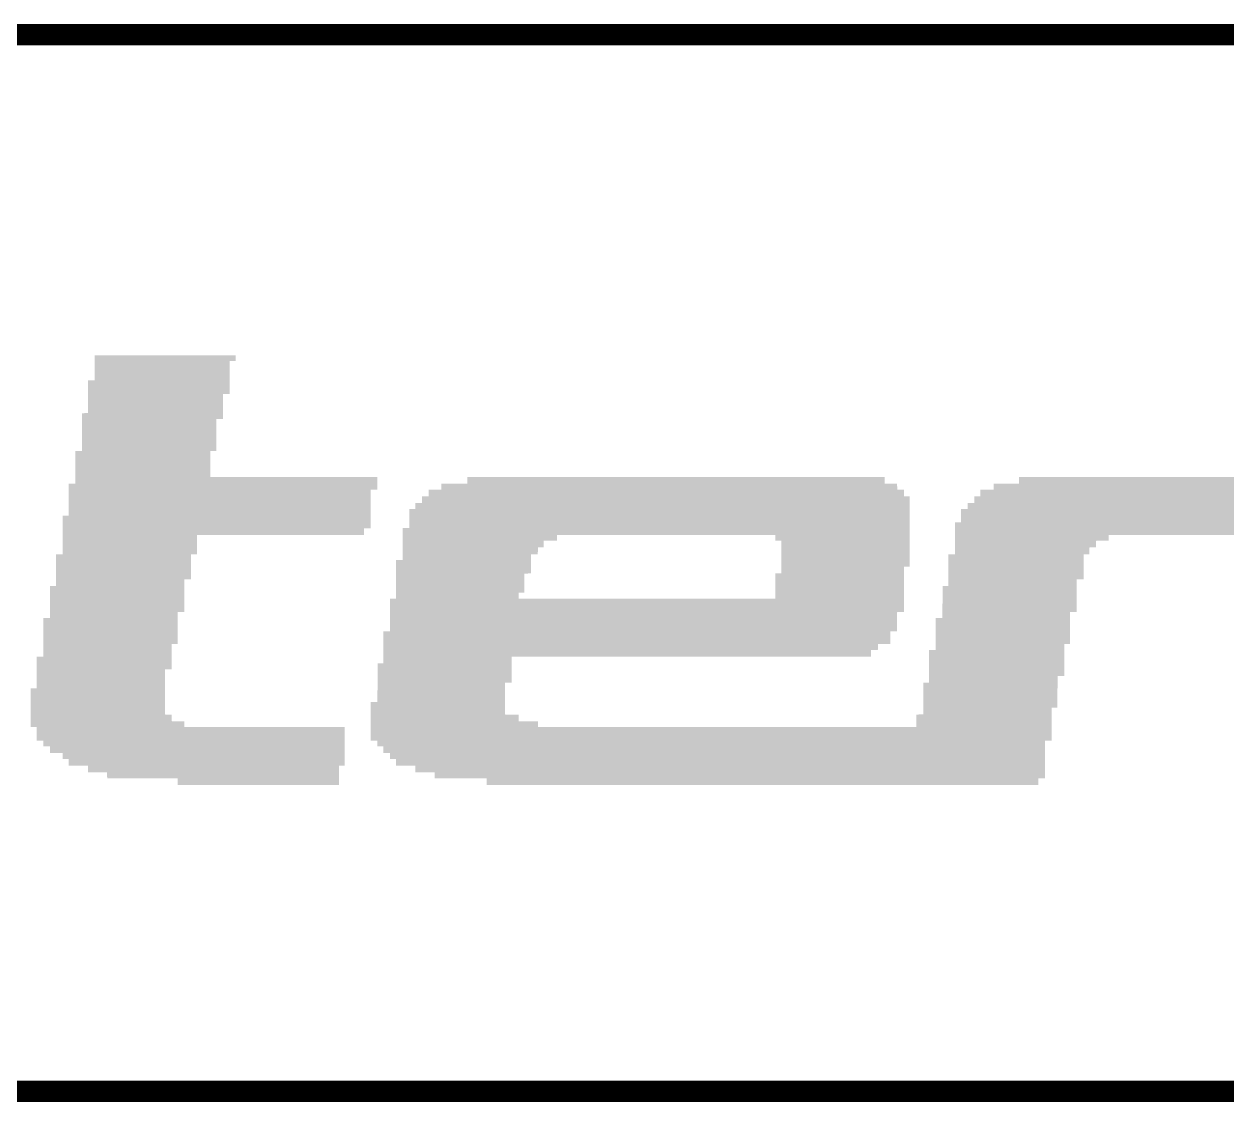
# Model space of a CAD drawing. Extents: x -0.1 to 19.1, y -0.1 to 48.8.
# Drawn here: x 2.487 to 3.92, y 47.487 to 48.772 of the extents above; entities that cross this region are included whole.
import ezdxf

# ---------------------------------------------------------------- set-up
doc = ezdxf.new("R2010")
doc.units = 0
doc.layers.add('07_ASSY1_GBR', color=7, linetype='CONTINUOUS')

msp = doc.modelspace()

# ---------------------------------------------------------------- linework, layer by layer
at = {"layer": '07_ASSY1_GBR', "const_width": 0.02518}
msp.add_lwpolyline([(6.071, 48.759), (0, 48.759), (0, 47.5), (6.071, 47.5)], dxfattribs=at)
at = {"layer": '07_ASSY1_GBR'}
for points in [[(2.571014, 48.370054), (2.571018, 48.376928), (2.73898, 48.370054), (2.739, 48.376928)], [(2.571018, 48.376928), (2.57102, 48.376946), (2.739, 48.376928), (2.738982, 48.376946)], [(2.57102, 48.376946), (2.571054, 48.37698), (2.738982, 48.376946), (2.738946, 48.37698)], [(2.571054, 48.37698), (2.571074, 48.377), (2.738946, 48.37698), (2.571074, 48.377)], [(2.571, 48.347148), (2.571014, 48.369852), (2.731988, 48.347148), (2.732, 48.369852)], [(2.571014, 48.37), (2.571014, 48.370054), (2.738926, 48.37), (2.73898, 48.370054)], [(2.571014, 48.36998), (2.571014, 48.37), (2.732128, 48.36998), (2.738926, 48.37)], [(2.571014, 48.369852), (2.571014, 48.36998), (2.732, 48.369852), (2.732128, 48.36998)], [(2.56301, 48.331054), (2.56302, 48.346946), (2.73198, 48.331054), (2.731988, 48.346946)], [(2.56302, 48.346946), (2.563074, 48.347), (2.731988, 48.346946), (2.731988, 48.347)], [(2.563074, 48.347), (2.570872, 48.34702), (2.731988, 48.347), (2.731988, 48.34702)], [(2.570872, 48.34702), (2.571, 48.347148), (2.731988, 48.34702), (2.731988, 48.347148)], [(2.563, 48.308148), (2.56301, 48.330852), (2.723984, 48.308148), (2.724, 48.330852)], [(2.56301, 48.331), (2.56301, 48.331054), (2.731926, 48.331), (2.73198, 48.331054)], [(2.56301, 48.33098), (2.56301, 48.331), (2.724128, 48.33098), (2.731926, 48.331)], [(2.56301, 48.330852), (2.56301, 48.33098), (2.724, 48.330852), (2.724128, 48.33098)], [(2.556, 48.263148), (2.556016, 48.300852), (2.71598, 48.263148), (2.716, 48.300852)], [(2.556016, 48.301054), (2.55602, 48.307946), (2.72398, 48.301054), (2.723984, 48.307946)], [(2.556016, 48.301), (2.556016, 48.301054), (2.723926, 48.301), (2.72398, 48.301054)], [(2.556016, 48.30098), (2.556016, 48.301), (2.716128, 48.30098), (2.723926, 48.301)], [(2.556016, 48.300852), (2.556016, 48.30098), (2.716, 48.300852), (2.716128, 48.30098)], [(2.55602, 48.307946), (2.556074, 48.308), (2.723984, 48.307946), (2.723984, 48.308)], [(2.556074, 48.308), (2.562872, 48.30802), (2.723984, 48.308), (2.723984, 48.30802)], [(2.562872, 48.30802), (2.563, 48.308148), (2.723984, 48.30802), (2.723984, 48.308148)], [(2.548004, 48.232128), (2.548018, 48.262852), (2.70902, 48.232128), (2.709, 48.262852)], [(2.548018, 48.262852), (2.54802, 48.262946), (2.709, 48.262852), (2.709094, 48.262946)], [(2.54802, 48.262946), (2.548054, 48.26298), (2.709094, 48.262946), (2.709128, 48.26298)], [(2.548054, 48.26298), (2.548074, 48.263), (2.709128, 48.26298), (2.715926, 48.263)], [(2.548074, 48.263), (2.555872, 48.26302), (2.715926, 48.263), (2.715946, 48.26302)], [(2.555872, 48.26302), (2.555906, 48.263054), (2.715946, 48.26302), (2.71598, 48.263054)], [(2.555906, 48.263054), (2.556, 48.263148), (2.71598, 48.263054), (2.71598, 48.263148)], [(2.548, 48.224148), (2.548004, 48.231928), (2.907988, 48.224148), (2.908, 48.231928)], [(2.548004, 48.232), (2.548004, 48.232128), (2.709148, 48.232), (2.70902, 48.232128)], [(2.548004, 48.23198), (2.548004, 48.232), (2.907946, 48.23198), (2.709148, 48.232)], [(2.548004, 48.231928), (2.548004, 48.23198), (2.908, 48.231928), (2.907946, 48.23198)], [(3.015, 48.224148), (3.015018, 48.231926), (3.51202, 48.224148), (3.512, 48.231926)], [(3.015018, 48.231926), (3.01502, 48.231946), (3.512, 48.231926), (3.51198, 48.231946)], [(3.01502, 48.231946), (3.015054, 48.23198), (3.51198, 48.231946), (3.511946, 48.23198)], [(3.015054, 48.23198), (3.015074, 48.232), (3.511946, 48.23198), (3.015074, 48.232)], [(3.672, 48.224148), (3.672018, 48.231852), (4.191988, 48.224148), (4.192, 48.231852)], [(3.672018, 48.231852), (3.67202, 48.231946), (4.192, 48.231852), (4.192094, 48.231946)], [(3.67202, 48.231946), (3.672054, 48.23198), (4.192094, 48.231946), (4.192128, 48.23198)], [(3.672054, 48.23198), (3.672074, 48.232), (4.192128, 48.23198), (4.199926, 48.232)], [(2.54, 48.186148), (2.540016, 48.216852), (2.899986, 48.186148), (2.9, 48.216852)], [(2.540016, 48.217054), (2.54002, 48.223946), (2.90798, 48.217054), (2.907988, 48.223946)], [(2.540016, 48.217), (2.540016, 48.217054), (2.907926, 48.217), (2.90798, 48.217054)], [(2.540016, 48.21698), (2.540016, 48.217), (2.900128, 48.21698), (2.907926, 48.217)], [(2.540016, 48.216852), (2.540016, 48.21698), (2.9, 48.216852), (2.900128, 48.21698)], [(2.54002, 48.223946), (2.540074, 48.224), (2.907988, 48.223946), (2.907988, 48.224)], [(2.540074, 48.224), (2.547872, 48.22402), (2.907988, 48.224), (2.907988, 48.22402)], [(2.547872, 48.22402), (2.548, 48.224148), (2.907988, 48.22402), (2.907988, 48.224148)], [(2.969, 48.209148), (2.969018, 48.216926), (3.53502, 48.209148), (3.535, 48.216926)], [(2.969018, 48.216926), (2.96902, 48.216946), (3.535, 48.216926), (3.53498, 48.216946)], [(2.96902, 48.216946), (2.969054, 48.21698), (3.53498, 48.216946), (3.534946, 48.21698)], [(2.969054, 48.21698), (2.969074, 48.217), (3.534946, 48.21698), (3.527148, 48.217)], [(2.969074, 48.217), (2.983872, 48.21702), (3.527148, 48.217), (3.527128, 48.21702)], [(2.983872, 48.21702), (2.98398, 48.217128), (3.527128, 48.21702), (3.52702, 48.217128)], [(2.98398, 48.217128), (2.984, 48.217148), (3.52702, 48.217128), (3.52702, 48.217148)], [(2.984, 48.217148), (2.984018, 48.223926), (3.52702, 48.217148), (3.527, 48.223926)], [(2.984018, 48.223926), (2.98402, 48.223946), (3.527, 48.223926), (3.52698, 48.223946)], [(2.98402, 48.223946), (2.984054, 48.22398), (3.52698, 48.223946), (3.526946, 48.22398)], [(2.984054, 48.22398), (2.984074, 48.224), (3.526946, 48.22398), (3.512148, 48.224)], [(2.984074, 48.224), (3.014872, 48.22402), (3.512148, 48.224), (3.512128, 48.22402)], [(3.014872, 48.22402), (3.01498, 48.224128), (3.512128, 48.22402), (3.51202, 48.224128)], [(3.01498, 48.224128), (3.015, 48.224148), (3.51202, 48.224128), (3.51202, 48.224148)], [(3.626, 48.209148), (3.626018, 48.216852), (4.184992, 48.209148), (4.185, 48.216852)], [(3.626018, 48.216852), (3.62602, 48.216946), (4.185, 48.216852), (4.185094, 48.216946)], [(3.62602, 48.216946), (3.626054, 48.21698), (4.185094, 48.216946), (4.185128, 48.21698)], [(3.626054, 48.21698), (3.626074, 48.217), (4.185128, 48.21698), (4.191926, 48.217)], [(3.626074, 48.217), (3.641872, 48.21702), (4.191926, 48.217), (4.191946, 48.21702)], [(3.641872, 48.21702), (3.641906, 48.217054), (4.191946, 48.21702), (4.19198, 48.217054)], [(3.641906, 48.217054), (3.642, 48.217148), (4.19198, 48.217054), (4.19198, 48.217148)], [(3.642, 48.217148), (3.64202, 48.223946), (4.19198, 48.217148), (4.191988, 48.223946)], [(3.64202, 48.223946), (3.642074, 48.224), (4.191988, 48.223946), (4.191988, 48.224)], [(3.642074, 48.224), (3.671872, 48.22402), (4.191988, 48.224), (4.191988, 48.22402)], [(3.671872, 48.22402), (3.672, 48.224148), (4.191988, 48.22402), (4.191988, 48.224148)], [(2.953, 48.194148), (2.95302, 48.200946), (3.541996, 48.194148), (3.541998, 48.200946)], [(2.95302, 48.200946), (2.953074, 48.201), (3.541998, 48.200946), (3.541998, 48.201)], [(2.953074, 48.201), (2.960872, 48.20102), (3.541998, 48.201), (3.541998, 48.20102)], [(2.960872, 48.20102), (2.961, 48.201148), (3.541998, 48.20102), (3.541998, 48.201148)], [(2.961, 48.201148), (2.961018, 48.208926), (3.541998, 48.201148), (3.542, 48.208926)], [(2.961018, 48.208926), (2.96102, 48.208946), (3.542, 48.208926), (3.54198, 48.208946)], [(2.96102, 48.208946), (2.961054, 48.20898), (3.54198, 48.208946), (3.541946, 48.20898)], [(2.961054, 48.20898), (2.961074, 48.209), (3.541946, 48.20898), (3.535148, 48.209)], [(2.961074, 48.209), (2.968872, 48.20902), (3.535148, 48.209), (3.535128, 48.20902)], [(2.968872, 48.20902), (2.96898, 48.209128), (3.535128, 48.20902), (3.53502, 48.209128)], [(2.96898, 48.209128), (2.969, 48.209148), (3.53502, 48.209128), (3.53502, 48.209148)], [(3.611, 48.194148), (3.61102, 48.200946), (4.18498, 48.194148), (4.184986, 48.200946)], [(3.61102, 48.200946), (3.611074, 48.201), (4.184986, 48.200946), (4.184986, 48.201)], [(3.611074, 48.201), (3.618872, 48.20102), (4.184986, 48.201), (4.184986, 48.20102)], [(3.618872, 48.20102), (3.619, 48.201148), (4.184986, 48.20102), (4.184986, 48.201148)], [(3.619, 48.201148), (3.61902, 48.208946), (4.184986, 48.201148), (4.184992, 48.208946)], [(3.61902, 48.208946), (3.619074, 48.209), (4.184992, 48.208946), (4.184992, 48.209)], [(3.619074, 48.209), (3.625872, 48.20902), (4.184992, 48.209), (4.184992, 48.20902)], [(3.625872, 48.20902), (3.626, 48.209148), (4.184992, 48.20902), (4.184992, 48.209148)], [(2.533012, 48.171054), (2.53302, 48.185946), (2.89998, 48.171054), (2.899986, 48.185946)], [(2.53302, 48.185946), (2.533074, 48.186), (2.899986, 48.185946), (2.899986, 48.186)], [(2.533074, 48.186), (2.539872, 48.18602), (2.899986, 48.186), (2.899986, 48.18602)], [(2.539872, 48.18602), (2.54, 48.186148), (2.899986, 48.18602), (2.899986, 48.186148)], [(2.946, 48.171148), (2.94602, 48.193946), (3.54199, 48.171148), (3.541996, 48.193946)], [(2.94602, 48.193946), (2.946074, 48.194), (3.541996, 48.193946), (3.541996, 48.194)], [(2.946074, 48.194), (2.952872, 48.19402), (3.541996, 48.194), (3.541996, 48.19402)], [(2.952872, 48.19402), (2.953, 48.194148), (3.541996, 48.19402), (3.541996, 48.194148)], [(3.603, 48.178148), (3.603018, 48.193852), (4.17698, 48.178148), (4.177, 48.193852)], [(3.603018, 48.193852), (3.60302, 48.193946), (4.177, 48.193852), (4.177094, 48.193946)], [(3.60302, 48.193946), (3.603054, 48.19398), (4.177094, 48.193946), (4.177128, 48.19398)], [(3.603054, 48.19398), (3.603074, 48.194), (4.177128, 48.19398), (4.184926, 48.194)], [(3.603074, 48.194), (3.610872, 48.19402), (4.184926, 48.194), (4.184946, 48.19402)], [(3.610872, 48.19402), (3.610906, 48.194054), (4.184946, 48.19402), (4.18498, 48.194054)], [(3.610906, 48.194054), (3.611, 48.194148), (4.18498, 48.194054), (4.18498, 48.194148)], [(3.596012, 48.163054), (3.596018, 48.177852), (4.16898, 48.163054), (4.169, 48.177852)], [(3.596018, 48.177852), (3.59602, 48.177946), (4.169, 48.177852), (4.169094, 48.177946)], [(3.59602, 48.177946), (3.596054, 48.17798), (4.169094, 48.177946), (4.169128, 48.17798)], [(3.596054, 48.17798), (3.596074, 48.178), (4.169128, 48.17798), (4.176926, 48.178)], [(3.596074, 48.178), (3.602872, 48.17802), (4.176926, 48.178), (4.176946, 48.17802)], [(3.602872, 48.17802), (3.602906, 48.178054), (4.176946, 48.17802), (4.17698, 48.178054)], [(3.602906, 48.178054), (3.603, 48.178148), (4.17698, 48.178054), (4.17698, 48.178148)], [(2.533, 48.140148), (2.533008, 48.162852), (2.69298, 48.140148), (2.693, 48.162852)], [(2.533008, 48.163), (2.53301, 48.163054), (2.891926, 48.163), (2.89198, 48.163054)], [(2.533008, 48.16298), (2.533008, 48.163), (2.693128, 48.16298), (2.891926, 48.163)], [(2.533008, 48.162852), (2.533008, 48.16298), (2.693, 48.162852), (2.693128, 48.16298)], [(2.53301, 48.163054), (2.533012, 48.170852), (2.89198, 48.163054), (2.892, 48.170852)], [(2.533012, 48.171), (2.533012, 48.171054), (2.899926, 48.171), (2.89998, 48.171054)], [(2.533012, 48.17098), (2.533012, 48.171), (2.892128, 48.17098), (2.899926, 48.171)], [(2.533012, 48.170852), (2.533012, 48.17098), (2.892, 48.170852), (2.892128, 48.17098)], [(2.938012, 48.156054), (2.938014, 48.162852), (3.12198, 48.156054), (3.122, 48.162852)], [(2.938014, 48.163), (2.93802, 48.170946), (3.541988, 48.163), (3.54199, 48.170946)], [(2.938014, 48.16298), (2.938014, 48.163), (3.122128, 48.16298), (3.381852, 48.163)], [(2.938014, 48.162852), (2.938014, 48.16298), (3.122, 48.162852), (3.122128, 48.16298)], [(2.93802, 48.170946), (2.938074, 48.171), (3.54199, 48.170946), (3.54199, 48.171)], [(2.938074, 48.171), (2.945872, 48.17102), (3.54199, 48.171), (3.54199, 48.17102)], [(2.945872, 48.17102), (2.946, 48.171148), (3.54199, 48.17102), (3.54199, 48.171148)], [(3.38198, 48.162872), (3.381852, 48.163), (3.541988, 48.162872), (3.541988, 48.163)], [(3.382, 48.156074), (3.38198, 48.162872), (3.541986, 48.156074), (3.541988, 48.162872)], [(3.596008, 48.156054), (3.596012, 48.162852), (3.77898, 48.156054), (3.779, 48.162852)], [(3.596012, 48.163), (3.596012, 48.163054), (4.168926, 48.163), (4.16898, 48.163054)], [(3.596012, 48.16298), (3.596012, 48.163), (3.779128, 48.16298), (4.038852, 48.163)], [(3.596012, 48.162852), (3.596012, 48.16298), (3.779, 48.162852), (3.779128, 48.16298)], [(2.938002, 48.140054), (2.938006, 48.147852), (3.09898, 48.140054), (3.099, 48.147852)], [(2.938006, 48.148054), (2.938012, 48.155852), (3.10598, 48.148054), (3.106, 48.155852)], [(2.938006, 48.148), (2.938006, 48.148054), (3.105926, 48.148), (3.10598, 48.148054)], [(2.938006, 48.14798), (2.938006, 48.148), (3.099128, 48.14798), (3.105926, 48.148)], [(2.938006, 48.147852), (2.938006, 48.14798), (3.099, 48.147852), (3.099128, 48.14798)], [(2.938012, 48.156), (2.938012, 48.156054), (3.121926, 48.156), (3.12198, 48.156054)], [(2.938012, 48.15598), (2.938012, 48.156), (3.106128, 48.15598), (3.121926, 48.156)], [(2.938012, 48.155852), (2.938012, 48.15598), (3.106, 48.155852), (3.106128, 48.15598)], [(3.382054, 48.15602), (3.382, 48.156074), (3.541986, 48.15602), (3.541986, 48.156074)], [(3.388852, 48.156), (3.382054, 48.15602), (3.541986, 48.156), (3.541986, 48.15602)], [(3.38898, 48.155872), (3.388852, 48.156), (3.541986, 48.155872), (3.541986, 48.156)], [(3.388996, 48.125054), (3.38898, 48.155872), (3.54198, 48.125054), (3.541986, 48.155872)], [(3.596, 48.140148), (3.596004, 48.147852), (3.75598, 48.140148), (3.756, 48.147852)], [(3.596004, 48.148054), (3.596008, 48.155852), (3.76398, 48.148054), (3.764, 48.155852)], [(3.596004, 48.148), (3.596004, 48.148054), (3.763926, 48.148), (3.76398, 48.148054)], [(3.596004, 48.14798), (3.596004, 48.148), (3.756128, 48.14798), (3.763926, 48.148)], [(3.596004, 48.147852), (3.596004, 48.14798), (3.756, 48.147852), (3.756128, 48.14798)], [(3.596008, 48.156), (3.596008, 48.156054), (3.778926, 48.156), (3.77898, 48.156054)], [(3.596008, 48.15598), (3.596008, 48.156), (3.764128, 48.15598), (3.778926, 48.156)], [(3.596008, 48.155852), (3.596008, 48.15598), (3.764, 48.155852), (3.764128, 48.15598)], [(2.525004, 48.110054), (2.525018, 48.139852), (2.68598, 48.110054), (2.686, 48.139852)], [(2.525018, 48.139852), (2.52502, 48.139946), (2.686, 48.139852), (2.686094, 48.139946)], [(2.52502, 48.139946), (2.525054, 48.13998), (2.686094, 48.139946), (2.686128, 48.13998)], [(2.525054, 48.13998), (2.525074, 48.14), (2.686128, 48.13998), (2.692926, 48.14)], [(2.525074, 48.14), (2.532872, 48.14002), (2.692926, 48.14), (2.692946, 48.14002)], [(2.532872, 48.14002), (2.532906, 48.140054), (2.692946, 48.14002), (2.69298, 48.140054)], [(2.532906, 48.140054), (2.533, 48.140148), (2.69298, 48.140054), (2.69298, 48.140148)], [(2.930012, 48.117054), (2.93002, 48.132946), (3.09098, 48.117054), (3.090992, 48.132946)], [(2.93002, 48.132946), (2.930074, 48.133), (3.090992, 48.132946), (3.090992, 48.133)], [(2.930074, 48.133), (2.937872, 48.13302), (3.090992, 48.133), (3.090994, 48.13302)], [(2.937872, 48.13302), (2.938, 48.133148), (3.090994, 48.13302), (3.090994, 48.133148)], [(2.938, 48.133148), (2.938002, 48.139852), (3.090994, 48.133148), (3.091, 48.139852)], [(2.938002, 48.14), (2.938002, 48.140054), (3.098926, 48.14), (3.09898, 48.140054)], [(2.938002, 48.13998), (2.938002, 48.14), (3.091128, 48.13998), (3.098926, 48.14)], [(2.938002, 48.139852), (2.938002, 48.13998), (3.091, 48.139852), (3.091128, 48.13998)], [(3.588004, 48.110054), (3.588018, 48.139852), (3.74898, 48.110054), (3.749, 48.139852)], [(3.588018, 48.139852), (3.58802, 48.139946), (3.749, 48.139852), (3.749094, 48.139946)], [(3.58802, 48.139946), (3.588054, 48.13998), (3.749094, 48.139946), (3.749128, 48.13998)], [(3.588054, 48.13998), (3.588074, 48.14), (3.749128, 48.13998), (3.755926, 48.14)], [(3.588074, 48.14), (3.595872, 48.14002), (3.755926, 48.14), (3.755946, 48.14002)], [(3.595872, 48.14002), (3.595906, 48.140054), (3.755946, 48.14002), (3.75598, 48.140054)], [(3.595906, 48.140054), (3.596, 48.140148), (3.75598, 48.140054), (3.75598, 48.140148)], [(2.930002, 48.094054), (2.930012, 48.116852), (3.08298, 48.094054), (3.083, 48.116852)], [(2.930012, 48.117), (2.930012, 48.117054), (3.090926, 48.117), (3.09098, 48.117054)], [(2.930012, 48.11698), (2.930012, 48.117), (3.083128, 48.11698), (3.090926, 48.117)], [(2.930012, 48.116852), (2.930012, 48.11698), (3.083, 48.116852), (3.083128, 48.11698)], [(3.382, 48.087128), (3.38202, 48.116946), (3.53498, 48.087128), (3.534994, 48.116946)], [(3.38202, 48.116946), (3.382074, 48.117), (3.534994, 48.116946), (3.534994, 48.117)], [(3.382074, 48.117), (3.388872, 48.11702), (3.534994, 48.117), (3.534994, 48.11702)], [(3.388872, 48.11702), (3.389, 48.117148), (3.534994, 48.11702), (3.534994, 48.117148)], [(3.388996, 48.125), (3.388996, 48.125054), (3.541926, 48.125), (3.54198, 48.125054)], [(3.388996, 48.12498), (3.388996, 48.125), (3.535128, 48.12498), (3.541926, 48.125)], [(3.388998, 48.124852), (3.388996, 48.12498), (3.535, 48.124852), (3.535128, 48.12498)], [(3.389, 48.117148), (3.388998, 48.124852), (3.534994, 48.117148), (3.535, 48.124852)], [(2.518002, 48.071054), (2.51802, 48.101946), (2.67798, 48.071054), (2.677994, 48.101946)], [(2.51802, 48.101946), (2.518074, 48.102), (2.677994, 48.101946), (2.677994, 48.102)], [(2.518074, 48.102), (2.524872, 48.10202), (2.677994, 48.102), (2.677994, 48.10202)], [(2.524872, 48.10202), (2.525, 48.102148), (2.677994, 48.10202), (2.677996, 48.102148)], [(2.525, 48.102148), (2.525004, 48.109852), (2.677996, 48.102148), (2.678, 48.109852)], [(2.525004, 48.11), (2.525004, 48.110054), (2.685926, 48.11), (2.68598, 48.110054)], [(2.525004, 48.10998), (2.525004, 48.11), (2.678128, 48.10998), (2.685926, 48.11)], [(2.525004, 48.109852), (2.525004, 48.10998), (2.678, 48.109852), (2.678128, 48.10998)], [(3.581002, 48.071054), (3.58102, 48.101946), (3.74098, 48.071054), (3.740994, 48.101946)], [(3.58102, 48.101946), (3.581074, 48.102), (3.740994, 48.101946), (3.740994, 48.102)], [(3.581074, 48.102), (3.587872, 48.10202), (3.740994, 48.102), (3.740994, 48.10202)], [(3.587872, 48.10202), (3.588, 48.102148), (3.740994, 48.10202), (3.740996, 48.102148)], [(3.588, 48.102148), (3.588004, 48.109852), (3.740996, 48.102148), (3.741, 48.109852)], [(3.588004, 48.11), (3.588004, 48.110054), (3.748926, 48.11), (3.74898, 48.110054)], [(3.588004, 48.10998), (3.588004, 48.11), (3.741128, 48.10998), (3.748926, 48.11)], [(3.588004, 48.109852), (3.588004, 48.10998), (3.741, 48.109852), (3.741128, 48.10998)], [(2.92301, 48.071054), (2.92302, 48.086946), (3.53498, 48.071054), (3.53498, 48.086946)], [(2.92302, 48.086946), (2.923054, 48.08698), (3.53498, 48.086946), (3.53498, 48.08698)], [(2.923054, 48.08698), (2.923074, 48.087), (3.53498, 48.08698), (3.53498, 48.087)], [(2.923074, 48.087), (2.929872, 48.08702), (3.076148, 48.087), (3.076128, 48.08702)], [(2.929872, 48.08702), (2.92998, 48.087128), (3.076128, 48.08702), (3.07602, 48.087128)], [(2.92998, 48.087128), (2.93, 48.087148), (3.07602, 48.087128), (3.07602, 48.087148)], [(2.93, 48.087148), (2.930002, 48.093852), (3.07602, 48.087148), (3.076, 48.093852)], [(2.930002, 48.094), (2.930002, 48.094054), (3.082926, 48.094), (3.08298, 48.094054)], [(2.930002, 48.09398), (2.930002, 48.094), (3.076128, 48.09398), (3.082926, 48.094)], [(2.930002, 48.093852), (2.930002, 48.09398), (3.076, 48.093852), (3.076128, 48.09398)], [(3.381872, 48.087), (3.382, 48.087128), (3.53498, 48.087), (3.53498, 48.087128)], [(2.510006, 48.033054), (2.51002, 48.063946), (2.66998, 48.033054), (2.669996, 48.063946)], [(2.51002, 48.063946), (2.510074, 48.064), (2.669996, 48.063946), (2.669996, 48.064)], [(2.510074, 48.064), (2.517872, 48.06402), (2.669996, 48.064), (2.669996, 48.06402)], [(2.517872, 48.06402), (2.518, 48.064148), (2.669996, 48.06402), (2.669996, 48.064148)], [(2.518, 48.064148), (2.518002, 48.070852), (2.669996, 48.064148), (2.67, 48.070852)], [(2.518002, 48.071), (2.518002, 48.071054), (2.677926, 48.071), (2.67798, 48.071054)], [(2.518002, 48.07098), (2.518002, 48.071), (2.670128, 48.07098), (2.677926, 48.071)], [(2.518002, 48.070852), (2.518002, 48.07098), (2.67, 48.070852), (2.670128, 48.07098)], [(2.923, 48.048148), (2.92301, 48.070852), (3.52698, 48.048148), (3.527, 48.070852)], [(2.92301, 48.071), (2.92301, 48.071054), (3.534926, 48.071), (3.53498, 48.071054)], [(2.92301, 48.07098), (2.92301, 48.071), (3.527128, 48.07098), (3.534926, 48.071)], [(2.92301, 48.070852), (2.92301, 48.07098), (3.527, 48.070852), (3.527128, 48.07098)], [(3.573002, 48.033054), (3.57302, 48.063946), (3.73298, 48.033054), (3.732996, 48.063946)], [(3.57302, 48.063946), (3.573074, 48.064), (3.732996, 48.063946), (3.732996, 48.064)], [(3.573074, 48.064), (3.580872, 48.06402), (3.732996, 48.064), (3.732996, 48.06402)], [(3.580872, 48.06402), (3.581, 48.064148), (3.732996, 48.06402), (3.732996, 48.064148)], [(3.581, 48.064148), (3.581002, 48.070852), (3.732996, 48.064148), (3.733, 48.070852)], [(3.581002, 48.071), (3.581002, 48.071054), (3.740926, 48.071), (3.74098, 48.071054)], [(3.581002, 48.07098), (3.581002, 48.071), (3.733128, 48.07098), (3.740926, 48.071)], [(3.581002, 48.070852), (3.581002, 48.07098), (3.733, 48.070852), (3.733128, 48.07098)], [(2.91502, 48.047946), (2.915054, 48.04798), (3.519094, 48.047946), (3.519128, 48.04798)], [(2.91502, 48.047852), (2.91502, 48.047946), (3.519, 48.047852), (3.519094, 48.047946)], [(2.91502, 48.033054), (2.91502, 48.047852), (3.51898, 48.033054), (3.519, 48.047852)], [(2.915054, 48.04798), (2.915074, 48.048), (3.519128, 48.04798), (3.526926, 48.048)], [(2.915074, 48.048), (2.922872, 48.04802), (3.526926, 48.048), (3.526946, 48.04802)], [(2.922872, 48.04802), (2.922906, 48.048054), (3.526946, 48.04802), (3.52698, 48.048054)], [(2.922906, 48.048054), (2.923, 48.048148), (3.52698, 48.048054), (3.52698, 48.048148)], [(2.51, 48.018148), (2.510006, 48.032852), (2.66299, 48.018148), (2.663, 48.032852)], [(2.510006, 48.033), (2.510006, 48.033054), (2.669926, 48.033), (2.66998, 48.033054)], [(2.510006, 48.03298), (2.510006, 48.033), (2.663128, 48.03298), (2.669926, 48.033)], [(2.510006, 48.032852), (2.510006, 48.03298), (2.663, 48.032852), (2.663128, 48.03298)], [(2.91502, 48.033), (2.91502, 48.033054), (3.518926, 48.033), (3.51898, 48.033054)], [(2.91502, 48.03298), (2.91502, 48.033), (3.504128, 48.03298), (3.518926, 48.033)], [(2.91502, 48.032852), (2.91502, 48.03298), (3.504, 48.032852), (3.504128, 48.03298)], [(2.91502, 48.026054), (2.91502, 48.032852), (3.50398, 48.026054), (3.504, 48.032852)], [(3.573, 48.026148), (3.573002, 48.032852), (3.725996, 48.026148), (3.726, 48.032852)], [(3.573002, 48.033), (3.573002, 48.033054), (3.732926, 48.033), (3.73298, 48.033054)], [(3.573002, 48.03298), (3.573002, 48.033), (3.726128, 48.03298), (3.732926, 48.033)], [(3.573002, 48.032852), (3.573002, 48.03298), (3.726, 48.032852), (3.726128, 48.03298)], [(2.502012, 48.003054), (2.50202, 48.017946), (2.66298, 48.003054), (2.662988, 48.017946)], [(2.50202, 48.017946), (2.502074, 48.018), (2.662988, 48.017946), (2.66299, 48.018)], [(2.502074, 48.018), (2.509872, 48.01802), (2.66299, 48.018), (2.66299, 48.01802)], [(2.509872, 48.01802), (2.51, 48.018148), (2.66299, 48.01802), (2.66299, 48.018148)], [(2.915, 48.010148), (2.915018, 48.017852), (3.067994, 48.010148), (3.068, 48.017852)], [(2.915018, 48.01798), (2.91502, 48.018), (3.068128, 48.01798), (3.495926, 48.018)], [(2.915018, 48.017852), (2.915018, 48.01798), (3.068, 48.017852), (3.068128, 48.01798)], [(2.91502, 48.026), (2.91502, 48.026054), (3.503926, 48.026), (3.50398, 48.026054)], [(2.91502, 48.02598), (2.91502, 48.026), (3.496128, 48.02598), (3.503926, 48.026)], [(2.91502, 48.025852), (2.91502, 48.02598), (3.496, 48.025852), (3.496128, 48.02598)], [(2.91502, 48.018054), (2.91502, 48.025852), (3.49598, 48.018054), (3.496, 48.025852)], [(2.91502, 48.018), (2.91502, 48.018054), (3.495926, 48.018), (3.49598, 48.018054)], [(3.565004, 47.995054), (3.56502, 48.025946), (3.72598, 47.995054), (3.725996, 48.025946)], [(3.56502, 48.025946), (3.565074, 48.026), (3.725996, 48.025946), (3.725996, 48.026)], [(3.565074, 48.026), (3.572872, 48.02602), (3.725996, 48.026), (3.725996, 48.02602)], [(3.572872, 48.02602), (3.573, 48.026148), (3.725996, 48.02602), (3.725996, 48.026148)], [(2.502, 47.980148), (2.502012, 48.002852), (2.65501, 47.980148), (2.655, 48.002852)], [(2.502012, 48.003), (2.502012, 48.003054), (2.662926, 48.003), (2.66298, 48.003054)], [(2.502012, 48.00298), (2.502012, 48.003), (2.655128, 48.00298), (2.662926, 48.003)], [(2.502012, 48.002852), (2.502012, 48.00298), (2.655, 48.002852), (2.655128, 48.00298)], [(2.90801, 47.987054), (2.90802, 48.009946), (3.06798, 47.987054), (3.067994, 48.009946)], [(2.90802, 48.009946), (2.908074, 48.01), (3.067994, 48.009946), (3.067994, 48.01)], [(2.908074, 48.01), (2.914872, 48.01002), (3.067994, 48.01), (3.067994, 48.01002)], [(2.914872, 48.01002), (2.915, 48.010148), (3.067994, 48.01002), (3.067994, 48.010148)], [(2.908, 47.964148), (2.908008, 47.986852), (3.060014, 47.964148), (3.06, 47.986852)], [(2.908008, 47.987), (2.90801, 47.987054), (3.067926, 47.987), (3.06798, 47.987054)], [(2.908008, 47.98698), (2.908008, 47.987), (3.060128, 47.98698), (3.067926, 47.987)], [(2.908008, 47.986852), (2.908008, 47.98698), (3.06, 47.986852), (3.060128, 47.98698)], [(3.558004, 47.957054), (3.55802, 47.986946), (3.71798, 47.957054), (3.717994, 47.986946)], [(3.55802, 47.986946), (3.558074, 47.987), (3.717994, 47.986946), (3.717994, 47.987)], [(3.558074, 47.987), (3.564872, 47.98702), (3.717994, 47.987), (3.717994, 47.98702)], [(3.564872, 47.98702), (3.565, 47.987148), (3.717994, 47.98702), (3.717994, 47.987148)], [(3.565, 47.987148), (3.565002, 47.994852), (3.717994, 47.987148), (3.718, 47.994852)], [(3.565002, 47.994852), (3.565004, 47.99498), (3.718, 47.994852), (3.718128, 47.99498)], [(3.565004, 47.995), (3.565004, 47.995054), (3.725926, 47.995), (3.72598, 47.995054)], [(3.565004, 47.99498), (3.565004, 47.995), (3.718128, 47.99498), (3.725926, 47.995)], [(2.495006, 47.949128), (2.49502, 47.979946), (2.65502, 47.949128), (2.65501, 47.979946)], [(2.49502, 47.979946), (2.495074, 47.98), (2.65501, 47.979946), (2.65501, 47.98)], [(2.495074, 47.98), (2.501872, 47.98002), (2.65501, 47.98), (2.65501, 47.98002)], [(2.501872, 47.98002), (2.502, 47.980148), (2.65501, 47.98002), (2.65501, 47.980148)], [(2.90002, 47.963946), (2.900074, 47.964), (3.060014, 47.963946), (3.060014, 47.964)], [(2.90002, 47.949128), (2.90002, 47.963946), (3.06002, 47.949128), (3.060014, 47.963946)], [(2.900074, 47.964), (2.907872, 47.96402), (3.060014, 47.964), (3.060014, 47.96402)], [(2.907872, 47.96402), (2.908, 47.964148), (3.060014, 47.96402), (3.060014, 47.964148)], [(3.558, 47.949148), (3.558004, 47.956852), (3.711, 47.949148), (3.711, 47.956852)], [(3.558004, 47.957), (3.558004, 47.957054), (3.717926, 47.957), (3.71798, 47.957054)], [(3.558004, 47.95698), (3.558004, 47.957), (3.711128, 47.95698), (3.717926, 47.957)], [(3.558004, 47.956852), (3.558004, 47.95698), (3.711, 47.956852), (3.711128, 47.95698)], [(2.495002, 47.941128), (2.495006, 47.948926), (2.66302, 47.941128), (2.663, 47.948926)], [(2.495006, 47.949), (2.495006, 47.949128), (2.655148, 47.949), (2.65502, 47.949128)], [(2.495006, 47.94898), (2.495006, 47.949), (2.662946, 47.94898), (2.655148, 47.949)], [(2.495006, 47.948926), (2.495006, 47.94898), (2.663, 47.948926), (2.662946, 47.94898)], [(2.90002, 47.949), (2.90002, 47.949128), (3.060148, 47.949), (3.06002, 47.949128)], [(2.90002, 47.94898), (2.90002, 47.949), (3.075946, 47.94898), (3.060148, 47.949)], [(2.90002, 47.948926), (2.90002, 47.94898), (3.076, 47.948926), (3.075946, 47.94898)], [(2.90002, 47.941128), (2.90002, 47.948926), (3.07602, 47.941128), (3.076, 47.948926)], [(3.55002, 47.948946), (3.550074, 47.949), (3.711, 47.948946), (3.711, 47.949)], [(3.55002, 47.934128), (3.55002, 47.948946), (3.711, 47.934128), (3.711, 47.948946)], [(3.550074, 47.949), (3.557872, 47.94902), (3.711, 47.949), (3.711, 47.94902)], [(3.557872, 47.94902), (3.558, 47.949148), (3.711, 47.94902), (3.711, 47.949148)], [(2.495, 47.934128), (2.495002, 47.940926), (2.67802, 47.934128), (2.678, 47.940926)], [(2.495, 47.934072), (2.495, 47.934128), (2.678076, 47.934072), (2.67802, 47.934128)], [(2.495054, 47.93402), (2.495, 47.934072), (2.678128, 47.93402), (2.678076, 47.934072)], [(2.495002, 47.941), (2.495002, 47.941128), (2.663148, 47.941), (2.66302, 47.941128)], [(2.495002, 47.94098), (2.495002, 47.941), (2.677946, 47.94098), (2.663148, 47.941)], [(2.495002, 47.940926), (2.495002, 47.94098), (2.678, 47.940926), (2.677946, 47.94098)], [(2.501852, 47.934), (2.495054, 47.93402), (2.678148, 47.934), (2.678128, 47.93402)], [(2.501872, 47.93398), (2.501852, 47.934), (2.868946, 47.93398), (2.678148, 47.934)], [(2.501924, 47.933928), (2.501872, 47.93398), (2.869, 47.933928), (2.868946, 47.93398)], [(2.50198, 47.933872), (2.501924, 47.933928), (2.868998, 47.933872), (2.869, 47.933928)], [(2.502, 47.918074), (2.50198, 47.933872), (2.868992, 47.918074), (2.868998, 47.933872)], [(2.90002, 47.941), (2.90002, 47.941128), (3.076148, 47.941), (3.07602, 47.941128)], [(2.90002, 47.94098), (2.90002, 47.941), (3.098946, 47.94098), (3.076148, 47.941)], [(2.90002, 47.940926), (2.90002, 47.94098), (3.099, 47.940926), (3.098946, 47.94098)], [(2.90002, 47.934128), (2.90002, 47.940926), (3.09902, 47.934128), (3.099, 47.940926)], [(2.90002, 47.934), (2.90002, 47.934128), (3.099148, 47.934), (3.09902, 47.934128)], [(2.90002, 47.93398), (2.90002, 47.934), (3.711, 47.93398), (3.711, 47.934)], [(2.90002, 47.918054), (2.90002, 47.93398), (3.71098, 47.918054), (3.711, 47.93398)], [(3.549892, 47.934), (3.55002, 47.934128), (3.711, 47.934), (3.711, 47.934128)], [(2.502054, 47.91802), (2.502, 47.918074), (2.868992, 47.91802), (2.868992, 47.918074)], [(2.509852, 47.918), (2.502054, 47.91802), (2.868992, 47.918), (2.868992, 47.91802)], [(2.50998, 47.917872), (2.509852, 47.918), (2.868992, 47.917872), (2.868992, 47.918)], [(2.51, 47.911074), (2.50998, 47.917872), (2.86899, 47.911074), (2.868992, 47.917872)], [(2.900074, 47.918), (2.90002, 47.918054), (3.710926, 47.918), (3.71098, 47.918054)], [(2.907872, 47.91798), (2.907852, 47.918), (3.703128, 47.91798), (3.710926, 47.918)], [(2.90798, 47.917872), (2.907872, 47.91798), (3.70302, 47.917872), (3.703128, 47.91798)], [(2.907982, 47.917852), (2.90798, 47.917872), (3.703, 47.917852), (3.70302, 47.917872)], [(2.908, 47.911074), (2.907982, 47.917852), (3.702996, 47.911074), (3.703, 47.917852)], [(2.510054, 47.91102), (2.51, 47.911074), (2.86899, 47.91102), (2.86899, 47.911074)], [(2.517852, 47.911), (2.510054, 47.91102), (2.86899, 47.911), (2.86899, 47.91102)], [(2.51798, 47.910872), (2.517852, 47.911), (2.868988, 47.910872), (2.86899, 47.911)], [(2.518, 47.903074), (2.51798, 47.910872), (2.868986, 47.903074), (2.868988, 47.910872)], [(2.518054, 47.90302), (2.518, 47.903074), (2.868986, 47.90302), (2.868986, 47.903074)], [(2.532852, 47.903), (2.518054, 47.90302), (2.868986, 47.903), (2.868986, 47.90302)], [(2.53298, 47.902872), (2.532852, 47.903), (2.868986, 47.902872), (2.868986, 47.903)], [(2.533, 47.896074), (2.53298, 47.902872), (2.868982, 47.896074), (2.868986, 47.902872)], [(2.908054, 47.91102), (2.908, 47.911074), (3.702996, 47.91102), (3.702996, 47.911074)], [(2.914852, 47.911), (2.908054, 47.91102), (3.702996, 47.911), (3.702996, 47.91102)], [(2.91498, 47.910872), (2.914852, 47.911), (3.702996, 47.910872), (3.702996, 47.911)], [(2.915, 47.903074), (2.91498, 47.910872), (3.702992, 47.903074), (3.702996, 47.910872)], [(2.915054, 47.90302), (2.915, 47.903074), (3.702992, 47.90302), (3.702992, 47.903074)], [(2.922852, 47.903), (2.915054, 47.90302), (3.702992, 47.903), (3.702992, 47.90302)], [(2.92298, 47.902872), (2.922852, 47.903), (3.702992, 47.902872), (3.702992, 47.903)], [(2.923, 47.896074), (2.92298, 47.902872), (3.70299, 47.896074), (3.702992, 47.902872)], [(2.533054, 47.89602), (2.533, 47.896074), (2.868982, 47.89602), (2.868982, 47.896074)], [(2.539852, 47.896), (2.533054, 47.89602), (2.868982, 47.896), (2.868982, 47.89602)], [(2.53998, 47.895872), (2.539852, 47.896), (2.868982, 47.895872), (2.868982, 47.896)], [(2.54, 47.888074), (2.53998, 47.895872), (2.86898, 47.888074), (2.868982, 47.895872)], [(2.54002, 47.888054), (2.54, 47.888074), (2.86898, 47.888054), (2.86898, 47.888074)], [(2.540054, 47.88802), (2.54002, 47.888054), (2.868946, 47.88802), (2.86898, 47.888054)], [(2.562852, 47.888), (2.540054, 47.88802), (2.868926, 47.888), (2.868946, 47.88802)], [(2.562872, 47.88798), (2.562852, 47.888), (2.862128, 47.88798), (2.868926, 47.888)], [(2.56298, 47.887872), (2.562872, 47.88798), (2.86202, 47.887872), (2.862128, 47.88798)], [(2.562982, 47.887852), (2.56298, 47.887872), (2.862, 47.887852), (2.86202, 47.887872)], [(2.563, 47.880074), (2.562982, 47.887852), (2.861992, 47.880074), (2.862, 47.887852)], [(2.923054, 47.89602), (2.923, 47.896074), (3.70299, 47.89602), (3.70299, 47.896074)], [(2.929852, 47.896), (2.923054, 47.89602), (3.70299, 47.896), (3.70299, 47.89602)], [(2.92998, 47.895872), (2.929852, 47.896), (3.70299, 47.895872), (3.70299, 47.896)], [(2.93, 47.888074), (2.92998, 47.895872), (3.702986, 47.888074), (3.70299, 47.895872)], [(2.930054, 47.88802), (2.93, 47.888074), (3.702986, 47.88802), (3.702986, 47.888074)], [(2.952852, 47.888), (2.930054, 47.88802), (3.702986, 47.888), (3.702986, 47.88802)], [(2.95298, 47.887872), (2.952852, 47.888), (3.702986, 47.887872), (3.702986, 47.888)], [(2.953, 47.880074), (2.95298, 47.887872), (3.702982, 47.880074), (3.702986, 47.887872)], [(2.563054, 47.88002), (2.563, 47.880074), (2.861992, 47.88002), (2.861992, 47.880074)], [(2.585852, 47.88), (2.563054, 47.88002), (2.861992, 47.88), (2.861992, 47.88002)], [(2.58598, 47.879872), (2.585852, 47.88), (2.861992, 47.879872), (2.861992, 47.88)], [(2.586, 47.873074), (2.58598, 47.879872), (2.861986, 47.873074), (2.861992, 47.879872)], [(2.586054, 47.87302), (2.586, 47.873074), (2.861986, 47.87302), (2.861986, 47.873074)], [(2.669852, 47.873), (2.586054, 47.87302), (2.861986, 47.873), (2.861986, 47.87302)], [(2.66998, 47.872872), (2.669852, 47.873), (2.861986, 47.872872), (2.861986, 47.873)], [(2.67, 47.865074), (2.66998, 47.872872), (2.86198, 47.865074), (2.861986, 47.872872)], [(2.953054, 47.88002), (2.953, 47.880074), (3.702982, 47.88002), (3.702982, 47.880074)], [(2.975852, 47.88), (2.953054, 47.88002), (3.702982, 47.88), (3.702982, 47.88002)], [(2.97598, 47.879872), (2.975852, 47.88), (3.702982, 47.879872), (3.702982, 47.88)], [(2.976, 47.873074), (2.97598, 47.879872), (3.70298, 47.873074), (3.702982, 47.879872)], [(2.97602, 47.873054), (2.976, 47.873074), (3.70298, 47.873054), (3.70298, 47.873074)], [(2.976054, 47.87302), (2.97602, 47.873054), (3.702946, 47.87302), (3.70298, 47.873054)], [(3.037852, 47.873), (2.976054, 47.87302), (3.702926, 47.873), (3.702946, 47.87302)], [(3.037872, 47.87298), (3.037852, 47.873), (3.695128, 47.87298), (3.702926, 47.873)], [(3.03798, 47.872872), (3.037872, 47.87298), (3.69502, 47.872872), (3.695128, 47.87298)], [(3.037982, 47.872852), (3.03798, 47.872872), (3.695, 47.872852), (3.69502, 47.872872)], [(3.038, 47.865074), (3.037982, 47.872852), (3.69498, 47.865074), (3.695, 47.872852)], [(2.67002, 47.865054), (2.67, 47.865074), (2.86198, 47.865054), (2.86198, 47.865074)], [(2.670054, 47.86502), (2.67002, 47.865054), (2.861946, 47.86502), (2.86198, 47.865054)], [(2.861926, 47.865), (2.670054, 47.86502), (2.861926, 47.865), (2.861946, 47.86502)], [(3.03802, 47.865054), (3.038, 47.865074), (3.69498, 47.865054), (3.69498, 47.865074)], [(3.038054, 47.86502), (3.03802, 47.865054), (3.694946, 47.86502), (3.69498, 47.865054)], [(3.694926, 47.865), (3.038054, 47.86502), (3.694926, 47.865), (3.694946, 47.86502)]]:
    msp.add_solid(points, dxfattribs=at)

doc.saveas('drawing.dxf')
